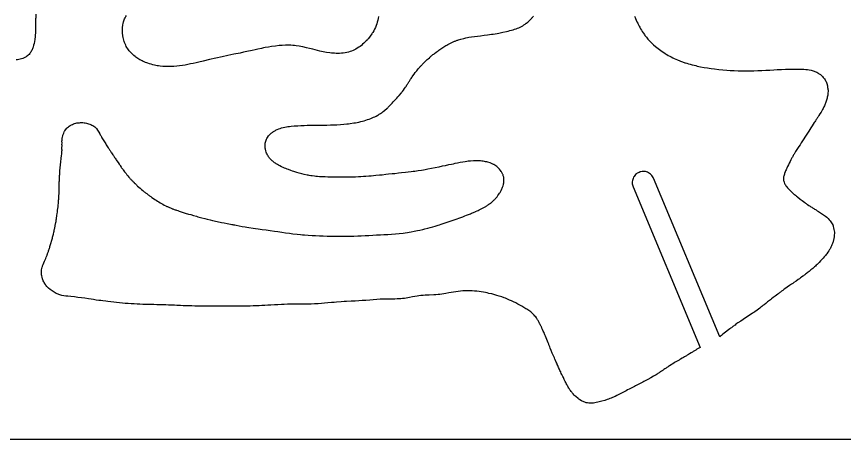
# Model space of a CAD drawing. Extents: x 0 to 1525, y 0 to 1525.
# Drawn here: x 625.7 to 992.9, y 0 to 187.3 of the extents above; entities that cross this region are included whole.
import ezdxf

# ---------------------------------------------------------------- set-up
doc = ezdxf.new("R2010")
doc.units = 0
doc.header["$MEASUREMENT"] = 0

msp = doc.modelspace()

# ---------------------------------------------------------------- linework, layer by layer
msp.add_lwpolyline([(0, 0), (0, 1525), (1525, 1525), (1525, 0), (0, 0)], close=True)
for points in [[(634.28, 188.38), (634.16, 186.79), (634.13, 186.29), (634.13, 185.8), (634.15, 184.81), (634.13, 184.31), (634.09, 183.82), (634.04, 183.33), (634.02, 182.83), (634.04, 181.43), (634.04, 180.72), (634.02, 180.03), (633.98, 179.3), (633.92, 178.57), (633.76, 177.12), (633.63, 176.29), (633.45, 175.46), (633.24, 174.63), (633, 173.82), (632.87, 173.43), (632.73, 173.06), (632.57, 172.69), (632.39, 172.32), (632.19, 171.97), (631.98, 171.62), (631.76, 171.29), (631.52, 170.96), (631.21, 170.59), (630.88, 170.24), (630.52, 169.91), (630.14, 169.61), (629.88, 169.44), (629.62, 169.29), (629.08, 169.01), (628.51, 168.78), (627.93, 168.59), (627.34, 168.43), (626.75, 168.3), (626.14, 168.2), (625.53, 168.14)], [(899.81, 187.55), (900.03, 186.99), (900.27, 186.43), (900.57, 185.74), (900.86, 185.05), (901.2, 184.37), (901.37, 184.03), (901.53, 183.69), (901.66, 183.41), (901.81, 183.15), (902.12, 182.62), (902.48, 181.98), (902.85, 181.34), (903.04, 181.02), (903.24, 180.7), (903.66, 180.08), (904.17, 179.33), (904.44, 178.97), (904.73, 178.61), (905.05, 178.21), (905.37, 177.8), (905.68, 177.39), (906.02, 177), (906.4, 176.61), (906.78, 176.25), (907.17, 175.88), (907.54, 175.49), (907.9, 175.12), (908.28, 174.78), (909.05, 174.1), (909.64, 173.61), (910.24, 173.14), (910.84, 172.69), (911.44, 172.24), (913.44, 170.91), (913.76, 170.72), (914.09, 170.53), (914.74, 170.15), (915.39, 169.79), (916.04, 169.45), (916.73, 169.1), (917.43, 168.77), (918.13, 168.46), (918.83, 168.15), (919.17, 168), (919.53, 167.87), (920.23, 167.6), (920.63, 167.44), (921.03, 167.3), (921.44, 167.16), (921.84, 167.02), (922.13, 166.91), (922.43, 166.82), (923.04, 166.64), (923.73, 166.43), (924.43, 166.22), (925.33, 165.99), (926.24, 165.77), (926.93, 165.6), (927.63, 165.43), (929.13, 165.13), (930.63, 164.85), (932.13, 164.6), (932.98, 164.46), (933.83, 164.32), (935.33, 164.12), (937.13, 163.91), (938.93, 163.72), (940.73, 163.57), (942.23, 163.47), (944.03, 163.38), (945.83, 163.32), (947.63, 163.29), (949.13, 163.28), (950.93, 163.3), (952.73, 163.33), (954.53, 163.39), (956.33, 163.46), (958.03, 163.55), (959.83, 163.64), (961.63, 163.75), (963.13, 163.83), (964.93, 163.93), (966.73, 164.01), (968.53, 164.07), (970.33, 164.11), (972.13, 164.11), (973.03, 164.1), (973.93, 164.07), (974.84, 164.02), (975.73, 163.95), (976.49, 163.86), (977.23, 163.74), (978.14, 163.55), (978.59, 163.44), (979.03, 163.31), (979.44, 163.16), (979.85, 163), (980.64, 162.64), (981.06, 162.42), (981.45, 162.17), (982.23, 161.64), (982.59, 161.37), (982.92, 161.06), (983.23, 160.74), (983.54, 160.41), (983.83, 160.06), (984.09, 159.69), (984.33, 159.32), (984.56, 158.93), (984.77, 158.52), (984.94, 158.1), (985.23, 157.23), (985.3, 157), (985.34, 156.78), (985.42, 156.33), (985.47, 155.88), (985.54, 155.42), (985.59, 155.11), (985.62, 154.81), (985.62, 154.5), (985.62, 154.19), (985.58, 153.58), (985.53, 152.96), (985.49, 152.5), (985.41, 152.05), (985.31, 151.61), (985.19, 151.17), (984.97, 150.3), (984.84, 149.86), (984.69, 149.46), (984.52, 149.05), (984.36, 148.63), (984.19, 148.21), (984, 147.8), (983.82, 147.41), (983.63, 147), (983.44, 146.61), (983.22, 146.23), (983.04, 145.92), (982.87, 145.6), (982.71, 145.29), (982.52, 144.98), (982.06, 144.26), (981.62, 143.53), (981.43, 143.23), (981.22, 142.94), (981.01, 142.65), (980.82, 142.34), (980.63, 142.04), (980.42, 141.74), (980.21, 141.45), (980.02, 141.15), (979.78, 140.77), (979.54, 140.4), (979.03, 139.67), (978.55, 138.89), (978.06, 138.12), (977.56, 137.35), (977.06, 136.57), (975.91, 134.76), (975.41, 133.97), (974.91, 133.18), (974.3, 132.27), (973.71, 131.35), (973.21, 130.57), (972.71, 129.8), (972.13, 128.9), (971.53, 128.01), (971.22, 127.51), (970.92, 127), (970.54, 126.36), (970.35, 126.03), (970.15, 125.72), (969.96, 125.41), (969.8, 125.08), (969.64, 124.76), (969.45, 124.45), (969.27, 124.15), (969.11, 123.84), (968.81, 123.2), (968.42, 122.41), (968.04, 121.62), (967.69, 120.94), (967.52, 120.59), (967.37, 120.24), (967.18, 119.82), (966.99, 119.41), (966.8, 118.98), (966.64, 118.56), (966.38, 117.84), (966.25, 117.47), (966.14, 117.12), (966.04, 116.7), (965.94, 116.27), (965.88, 115.84), (965.87, 115.63), (965.87, 115.42), (965.9, 115.08), (965.94, 114.73), (966.01, 114.38), (966.13, 114.05), (966.39, 113.38), (966.53, 113.05), (966.7, 112.74), (966.92, 112.42), (967.15, 112.12), (967.63, 111.52), (967.94, 111.16), (968.27, 110.81), (968.95, 110.16), (969.43, 109.69), (969.67, 109.47), (969.93, 109.25), (970.23, 109), (970.52, 108.73), (970.82, 108.47), (971.13, 108.22), (971.59, 107.84), (972.05, 107.46), (973.23, 106.51), (974.15, 105.81), (974.74, 105.36), (975.34, 104.94), (975.64, 104.73), (975.94, 104.51), (976.23, 104.3), (976.54, 104.09), (977.15, 103.7), (977.74, 103.28), (978.06, 103.06), (978.39, 102.87), (978.72, 102.67), (979.04, 102.47), (979.36, 102.26), (979.69, 102.06), (980.02, 101.87), (980.34, 101.66), (980.88, 101.32), (981.43, 100.98), (982.74, 100.15), (983.64, 99.53), (984.09, 99.2), (984.52, 98.87), (985.09, 98.4), (985.37, 98.15), (985.64, 97.89), (986.14, 97.35), (986.63, 96.8), (986.94, 96.38), (987.22, 95.95), (987.47, 95.51), (987.72, 95.06), (987.8, 94.89), (987.87, 94.72), (987.97, 94.38), (988.13, 93.67), (988.27, 93.07), (988.37, 92.47), (988.43, 91.87), (988.44, 91.25), (988.41, 90.63), (988.34, 90.01), (988.17, 88.78), (988.11, 88.47), (988.03, 88.18), (987.93, 87.88), (987.85, 87.58), (987.75, 87.21), (987.61, 86.86), (987.47, 86.52), (987.34, 86.15), (987.21, 85.8), (987.07, 85.46), (986.9, 85.13), (986.72, 84.8), (986.52, 84.48), (986.34, 84.14), (986.15, 83.81), (985.94, 83.49), (985.52, 82.89), (985.12, 82.27), (984.84, 81.9), (984.54, 81.55), (983.93, 80.85), (983.44, 80.28), (982.94, 79.72), (982.34, 79.07), (981.74, 78.42), (981.43, 78.09), (981.09, 77.79), (980.76, 77.49), (980.43, 77.18), (980.05, 76.82), (979.65, 76.47), (978.85, 75.78), (978.06, 75.1), (977.25, 74.45), (976.44, 73.81), (976.04, 73.49), (975.63, 73.19), (975.32, 72.97), (975.03, 72.74), (974.73, 72.51), (974.43, 72.29), (973.93, 71.94), (973.44, 71.58), (972.94, 71.21), (972.44, 70.86), (971.44, 70.17), (970.44, 69.48), (969.96, 69.15), (969.48, 68.81), (968.53, 68.13), (966.52, 66.75), (966.02, 66.39), (965.53, 66.03), (965.04, 65.66), (964.54, 65.31), (964.24, 65.09), (963.94, 64.86), (963.65, 64.63), (963.34, 64.41), (962.74, 63.96), (962.15, 63.49), (961.34, 62.85), (960.53, 62.23), (960.1, 61.9), (959.68, 61.57), (958.85, 60.9), (958.04, 60.27), (957.23, 59.64), (956.75, 59.28), (956.28, 58.91), (955.81, 58.54), (955.33, 58.19), (954.73, 57.74), (954.13, 57.29), (953.14, 56.58), (952.65, 56.23), (952.14, 55.89), (951.14, 55.22), (949.93, 54.42), (947.93, 53.11), (946.93, 52.46), (945.64, 51.6), (945.21, 51.3), (944.79, 51), (944.37, 50.69), (943.94, 50.4), (943.63, 50.19), (943.34, 49.96), (943.05, 49.73), (942.74, 49.51), (942.44, 49.29), (942.14, 49.06), (941.55, 48.6), (940.15, 47.48), (939.58, 47.02), (939.02, 46.57), (938.67, 46.28), (938.33, 45.97), (937.98, 45.68), (937.62, 45.4), (908.24, 115.69), (908.05, 116.1), (907.82, 116.48), (907.54, 116.87), (907.23, 117.23), (906.86, 117.56), (906.47, 117.86), (906.03, 118.13), (905.57, 118.34), (905.09, 118.51), (904.6, 118.63), (904.11, 118.7), (903.61, 118.71), (903.13, 118.68), (902.66, 118.6), (902.23, 118.49), (901.8, 118.33), (901.4, 118.14), (901.01, 117.91), (900.62, 117.63), (900.27, 117.31), (899.93, 116.95), (899.63, 116.55), (899.37, 116.12), (899.15, 115.66), (898.98, 115.18), (898.86, 114.69), (898.8, 114.19), (898.78, 113.7), (898.81, 113.22), (898.89, 112.75), (899.01, 112.31), (899.16, 111.89), (928.89, 40.78), (928.89, 40.78), (928.6, 40.61), (928.32, 40.43), (928.03, 40.25), (927.74, 40.08), (927.46, 39.92), (927.2, 39.74), (926.93, 39.56), (926.64, 39.4), (926.36, 39.24), (926.09, 39.07), (925.82, 38.89), (925.55, 38.72), (924.89, 38.33), (924.24, 37.93), (923.68, 37.61), (923.4, 37.45), (923.14, 37.27), (922.87, 37.1), (922.59, 36.94), (922.31, 36.79), (922.03, 36.62), (921.48, 36.29), (920.92, 35.97), (920.23, 35.57), (919.88, 35.38), (919.54, 35.17), (918.99, 34.84), (918.44, 34.52), (917.88, 34.2), (917.33, 33.88), (916.78, 33.55), (916.23, 33.21), (915.57, 32.8), (915.25, 32.59), (914.93, 32.36), (914.66, 32.18), (914.38, 32.01), (914.1, 31.84), (913.83, 31.64), (913.57, 31.43), (913.3, 31.25), (912.73, 30.91), (912.48, 30.73), (912.24, 30.53), (911.99, 30.35), (911.73, 30.19), (911.39, 29.99), (911.07, 29.76), (910.76, 29.53), (910.43, 29.33), (910.14, 29.16), (909.87, 28.98), (909.33, 28.62), (908.22, 27.96), (907.04, 27.28), (905.73, 26.56), (905.14, 26.24), (904.54, 25.93), (903.99, 25.64), (903.44, 25.35), (902.24, 24.75), (900.84, 24.05), (900.28, 23.78), (899.73, 23.49), (899.14, 23.18), (898.54, 22.88), (897.43, 22.31), (896.73, 21.93), (896.04, 21.56), (894.84, 20.93), (893.74, 20.34), (892.54, 19.74), (891.89, 19.4), (891.23, 19.08), (890.03, 18.56), (889.43, 18.3), (888.83, 18.07), (888.23, 17.84), (887.63, 17.62), (886.63, 17.3), (885.34, 16.92), (884.13, 16.61), (883.49, 16.46), (882.83, 16.33), (882.19, 16.21), (881.53, 16.12), (880.89, 16.06), (880.23, 16.04), (879.91, 16.05), (879.58, 16.07), (878.93, 16.14), (878.63, 16.2), (878.32, 16.27), (877.73, 16.47), (877.35, 16.61), (876.97, 16.77), (876.6, 16.95), (876.24, 17.15), (875.47, 17.61), (875.09, 17.86), (874.73, 18.13), (873.73, 18.96), (873.36, 19.3), (873.01, 19.67), (872.57, 20.16), (872.13, 20.65), (871.92, 20.91), (871.73, 21.17), (871.35, 21.69), (871.16, 21.96), (871, 22.23), (870.83, 22.51), (870.65, 22.78), (870.4, 23.16), (870.18, 23.55), (869.97, 23.95), (869.74, 24.35), (869.49, 24.8), (869.26, 25.26), (869.04, 25.73), (868.8, 26.18), (868.59, 26.59), (868.4, 27.01), (868.22, 27.43), (868.02, 27.84), (867.55, 28.77), (867.33, 29.24), (867.14, 29.73), (867.05, 29.95), (866.96, 30.15), (866.74, 30.55), (866.52, 30.95), (866.41, 31.16), (866.33, 31.37), (866.14, 31.85), (865.94, 32.32), (865.73, 32.79), (865.54, 33.26), (865.44, 33.5), (865.32, 33.74), (865.08, 34.2), (864.83, 34.66), (864.73, 34.9), (864.63, 35.15), (864.54, 35.4), (864.44, 35.63), (864.23, 36.1), (863.73, 37.3), (863.33, 38.25), (862.83, 39.45), (862.43, 40.41), (862.19, 41.01), (861.93, 41.61), (861.81, 41.91), (861.73, 42.22), (861.66, 42.52), (861.54, 42.82), (861.23, 43.54), (860.94, 44.26), (860.34, 45.69), (860.03, 46.4), (859.88, 46.75), (859.74, 47.11), (859.66, 47.33), (859.56, 47.54), (859.33, 47.94), (859.11, 48.34), (859.02, 48.55), (858.93, 48.76), (858.84, 49), (858.73, 49.24), (858.63, 49.47), (858.54, 49.71), (858.48, 49.87), (858.41, 50.01), (858.23, 50.29), (858.06, 50.58), (857.99, 50.72), (857.93, 50.88), (857.84, 51.14), (857.72, 51.37), (857.46, 51.83), (857.16, 52.4), (857, 52.68), (856.83, 52.95), (856.26, 53.82), (855.96, 54.24), (855.64, 54.65), (855.3, 55.03), (854.95, 55.4), (854.23, 56.11), (854.04, 56.29), (853.83, 56.46), (853.4, 56.76), (852.96, 57.05), (852.53, 57.36), (852.1, 57.66), (851.65, 57.93), (850.74, 58.47), (849.84, 58.99), (848.94, 59.5), (848.04, 59.98), (847.13, 60.45), (846.18, 60.91), (845.23, 61.36), (844.33, 61.77), (843.73, 62.03), (843.13, 62.28), (842.53, 62.52), (841.93, 62.75), (840.93, 63.11), (840.33, 63.32), (839.73, 63.52), (838.73, 63.83), (837.44, 64.19), (836.44, 64.44), (835.23, 64.72), (834.44, 64.89), (833.64, 65.04), (832.74, 65.21), (831.84, 65.36), (830.84, 65.5), (829.83, 65.63), (828.79, 65.74), (827.73, 65.81), (826.74, 65.85), (825.73, 65.85), (824.68, 65.82), (823.63, 65.76), (822.58, 65.67), (821.53, 65.55), (820.53, 65.42), (819.53, 65.26), (818.48, 65.08), (817.44, 64.88), (816.14, 64.65), (815.24, 64.49), (814.34, 64.35), (813.49, 64.24), (812.63, 64.15), (811.69, 64.07), (810.73, 64.02), (808.73, 63.95), (806.93, 63.88), (805.98, 63.82), (805.03, 63.74), (804.18, 63.64), (803.33, 63.51), (802.28, 63.32), (801.24, 63.11), (799.94, 62.86), (799.19, 62.71), (798.44, 62.59), (797.69, 62.48), (796.93, 62.4), (796.14, 62.32), (795.33, 62.27), (794.44, 62.22), (793.53, 62.19), (792.03, 62.16), (790.43, 62.15), (788.83, 62.13), (787.03, 62.07), (785.53, 61.99), (783.93, 61.88), (782.43, 61.76), (780.63, 61.62), (779.03, 61.5), (777.53, 61.4), (775.93, 61.31), (774.13, 61.22), (772.03, 61.12), (771.03, 61.06), (769.73, 60.97), (767.63, 60.81), (766.63, 60.72), (765.33, 60.61), (763.83, 60.48), (762.23, 60.35), (760.93, 60.25), (759.43, 60.14), (757.83, 60.05), (756.33, 59.99), (755.03, 59.95), (753.43, 59.93), (751.93, 59.92), (750.33, 59.92), (749.03, 59.92), (747.53, 59.9), (745.93, 59.87), (744.33, 59.81), (743.13, 59.76), (741.53, 59.68), (740.03, 59.59), (738.43, 59.5), (737.13, 59.43), (735.83, 59.35), (734.53, 59.29), (733.23, 59.23), (731.93, 59.18), (730.63, 59.14), (729.33, 59.11), (728.03, 59.08), (726.83, 59.06), (725.53, 59.05), (724.23, 59.04), (722.93, 59.03), (721.63, 59.03), (720.33, 59.03), (719.03, 59.04), (717.73, 59.04), (716.43, 59.05), (715.13, 59.06), (713.83, 59.06), (712.53, 59.07), (711.23, 59.07), (709.93, 59.08), (708.63, 59.08), (707.33, 59.08), (706.03, 59.09), (704.73, 59.1), (703.43, 59.12), (702.13, 59.15), (700.83, 59.19), (699.53, 59.24), (698.33, 59.29), (696.73, 59.36), (695.73, 59.41), (694.43, 59.47), (693.13, 59.52), (691.83, 59.57), (690.53, 59.61), (689.23, 59.65), (687.93, 59.68), (686.63, 59.71), (685.63, 59.74), (684.33, 59.77), (683.03, 59.8), (681.73, 59.84), (680.43, 59.89), (679.13, 59.94), (677.83, 60.01), (676.53, 60.09), (675.23, 60.18), (673.93, 60.28), (672.63, 60.39), (671.33, 60.5), (670.04, 60.63), (668.83, 60.77), (667.53, 60.91), (666.23, 61.07), (665.23, 61.2), (663.93, 61.37), (663.03, 61.49), (662.13, 61.62), (661.04, 61.77), (659.83, 61.96), (658.74, 62.12), (657.53, 62.3), (655.94, 62.54), (654.43, 62.75), (652.93, 62.95), (651.33, 63.13), (649.74, 63.28), (648.44, 63.4), (647.53, 63.5), (646.64, 63.63), (645.78, 63.79), (645.35, 63.9), (644.93, 64.02), (644.5, 64.17), (644.07, 64.34), (643.65, 64.52), (643.24, 64.71), (642.77, 64.96), (642.32, 65.21), (641.87, 65.49), (641.44, 65.78), (641.02, 66.09), (640.62, 66.41), (639.83, 67.07), (639.45, 67.42), (639.28, 67.61), (639.11, 67.8), (638.7, 68.31), (638.49, 68.57), (638.31, 68.84), (637.91, 69.53), (637.72, 69.88), (637.55, 70.23), (637.38, 70.65), (637.24, 71.09), (637.02, 71.96), (636.9, 72.47), (636.81, 72.99), (636.74, 73.51), (636.72, 74.04), (636.74, 74.56), (636.79, 75.07), (636.9, 75.7), (637.07, 76.31), (637.15, 76.63), (637.23, 76.94), (637.32, 77.25), (637.43, 77.55), (637.74, 78.27), (638.03, 79), (638.17, 79.31), (638.33, 79.6), (638.5, 79.89), (638.64, 80.2), (638.88, 80.81), (639.14, 81.41), (639.24, 81.65), (639.3, 81.9), (639.36, 82.14), (639.43, 82.39), (639.55, 82.69), (639.69, 83), (639.82, 83.3), (639.87, 83.46), (639.9, 83.62), (640, 83.99), (640.13, 84.35), (640.27, 84.71), (640.38, 85.08), (640.49, 85.52), (640.63, 85.95), (640.77, 86.39), (640.9, 86.83), (641.3, 88.32), (641.43, 88.76), (641.56, 89.19), (641.69, 89.63), (641.8, 90.07), (642, 90.95), (642.24, 91.82), (642.33, 92.2), (642.42, 92.58), (642.55, 93.34), (642.62, 93.66), (642.71, 93.97), (642.79, 94.29), (642.84, 94.61), (642.88, 95), (642.95, 95.38), (643.12, 96.14), (643.18, 96.52), (643.23, 96.91), (643.28, 97.29), (643.36, 97.67), (643.41, 97.92), (643.43, 98.19), (643.46, 98.45), (643.51, 98.71), (643.58, 99.02), (643.62, 99.34), (643.7, 99.99), (643.8, 100.76), (643.9, 101.53), (644.1, 103.07), (644.17, 103.84), (644.25, 104.61), (644.3, 105.06), (644.32, 105.52), (644.35, 105.97), (644.4, 106.42), (644.44, 106.74), (644.44, 107.06), (644.42, 107.71), (644.44, 108.04), (644.49, 108.36), (644.53, 108.68), (644.54, 108.84), (644.54, 109.01), (644.53, 109.33), (644.54, 109.65), (644.54, 109.98), (644.53, 110.3), (644.52, 110.5), (644.53, 110.7), (644.57, 111.08), (644.62, 111.47), (644.64, 111.66), (644.64, 111.86), (644.63, 112.31), (644.64, 112.77), (644.64, 113.22), (644.63, 113.67), (644.63, 114.13), (644.66, 114.59), (644.74, 115.49), (644.74, 115.88), (644.72, 116.27), (644.72, 116.66), (644.74, 116.85), (644.77, 117.03), (644.81, 117.25), (644.83, 117.48), (644.83, 117.94), (644.82, 118.4), (644.84, 118.62), (644.87, 118.84), (644.91, 119.1), (644.92, 119.36), (644.93, 119.62), (644.97, 119.88), (645.02, 120.2), (645.03, 120.53), (645.05, 120.86), (645.1, 121.18), (645.14, 121.43), (645.15, 121.69), (645.15, 121.95), (645.19, 122.21), (645.25, 122.52), (645.29, 122.84), (645.32, 123.16), (645.36, 123.48), (645.44, 124), (645.5, 124.52), (645.62, 125.8), (645.71, 126.31), (645.74, 126.57), (645.74, 126.83), (645.73, 127), (645.73, 127.16), (645.78, 127.48), (645.83, 127.8), (645.85, 127.96), (645.85, 128.13), (645.83, 128.65), (645.83, 129.17), (645.84, 130.21), (645.83, 130.73), (645.84, 131.25), (645.84, 131.58), (645.82, 131.9), (645.82, 132.23), (645.84, 132.39), (645.87, 132.54), (645.9, 132.7), (645.92, 132.86), (645.93, 133.19), (645.95, 133.52), (645.97, 133.68), (646, 133.84), (646.16, 134.47), (646.24, 134.78), (646.34, 135.09), (646.58, 135.7), (646.84, 136.3), (646.95, 136.51), (647.06, 136.71), (647.33, 137.09), (647.91, 137.83), (648.08, 138.02), (648.26, 138.21), (648.66, 138.55), (649.09, 138.85), (649.53, 139.12), (649.99, 139.36), (650.46, 139.58), (650.94, 139.78), (651.44, 139.94), (651.95, 140.08), (652.48, 140.19), (653, 140.28), (653.53, 140.33), (654.06, 140.36), (654.59, 140.36), (655.11, 140.34), (655.63, 140.29), (656.14, 140.22), (656.64, 140.12), (657.14, 140.01), (657.64, 139.88), (658.13, 139.71), (658.62, 139.52), (659.09, 139.3), (659.55, 139.05), (659.99, 138.77), (660.4, 138.45), (660.78, 138.08), (661.11, 137.68), (661.65, 136.96), (661.9, 136.59), (662.14, 136.2), (662.6, 135.4), (662.83, 135), (663.05, 134.59), (663.3, 134.12), (663.57, 133.66), (664.11, 132.74), (664.65, 131.84), (665.21, 130.96), (665.48, 130.53), (665.75, 130.09), (666.02, 129.65), (666.32, 129.23), (666.54, 128.92), (666.73, 128.6), (666.93, 128.28), (667.15, 127.97), (667.33, 127.71), (667.5, 127.43), (667.66, 127.16), (667.85, 126.9), (668.15, 126.47), (668.45, 126.04), (668.63, 125.78), (668.8, 125.5), (668.96, 125.23), (669.15, 124.97), (669.42, 124.6), (669.66, 124.22), (669.9, 123.83), (670.15, 123.46), (670.68, 122.69), (671.22, 121.93), (671.43, 121.62), (671.64, 121.3), (672.04, 120.67), (672.28, 120.34), (672.54, 120.03), (672.79, 119.71), (673.02, 119.38), (673.31, 118.97), (673.62, 118.56), (674.25, 117.75), (674.64, 117.25), (675.05, 116.76), (675.48, 116.25), (675.91, 115.75), (676.12, 115.51), (676.33, 115.29), (676.55, 115.07), (676.75, 114.83), (676.97, 114.59), (677.21, 114.37), (677.45, 114.15), (677.66, 113.91), (677.78, 113.76), (677.92, 113.62), (678.23, 113.35), (678.54, 113.09), (678.69, 112.96), (678.82, 112.81), (679.07, 112.53), (679.35, 112.27), (679.94, 111.78), (680.53, 111.26), (681.13, 110.75), (681.73, 110.25), (682.33, 109.74), (682.6, 109.52), (682.87, 109.32), (683.43, 108.92), (683.74, 108.69), (684.03, 108.43), (684.33, 108.19), (684.65, 107.98), (684.93, 107.8), (685.2, 107.59), (685.47, 107.38), (685.74, 107.19), (686.39, 106.75), (687.04, 106.3), (687.59, 105.94), (688.14, 105.59), (688.79, 105.19), (689.45, 104.81), (690.54, 104.18), (691.19, 103.84), (691.84, 103.5), (692.11, 103.37), (692.39, 103.25), (692.66, 103.13), (692.94, 103), (693.25, 102.84), (693.58, 102.71), (693.91, 102.59), (694.24, 102.44), (694.5, 102.32), (694.78, 102.22), (695.06, 102.13), (695.34, 102.02), (695.66, 101.89), (695.98, 101.77), (696.31, 101.66), (696.64, 101.54), (697.19, 101.35), (697.74, 101.17), (699.13, 100.73), (700.53, 100.3), (701.94, 99.87), (702.94, 99.58), (704.23, 99.21), (705.44, 98.86), (706.09, 98.68), (706.74, 98.51), (707.28, 98.36), (707.83, 98.21), (709.13, 97.88), (710.23, 97.6), (711.53, 97.28), (712.63, 97.02), (713.28, 96.87), (713.94, 96.73), (714.63, 96.57), (715.33, 96.42), (715.98, 96.29), (716.64, 96.16), (717.74, 95.94), (719.14, 95.66), (719.83, 95.52), (720.53, 95.39), (721.23, 95.25), (721.58, 95.18), (721.93, 95.12), (722.49, 95.01), (723.03, 94.9), (724.43, 94.65), (725.83, 94.4), (727.13, 94.17), (727.88, 94.04), (728.64, 93.92), (730.64, 93.6), (731.63, 93.46), (732.83, 93.29), (734.63, 93.05), (736.44, 92.81), (738.24, 92.57), (740.14, 92.31), (741.63, 92.09), (743.34, 91.83), (744.93, 91.6), (746.73, 91.34), (748.24, 91.14), (750.13, 90.92), (751.64, 90.77), (752.53, 90.69), (753.44, 90.61), (755.03, 90.49), (756.83, 90.38), (758.33, 90.31), (760.13, 90.22), (761.73, 90.17), (763.53, 90.11), (765.13, 90.08), (766.93, 90.05), (768.43, 90.04), (770.23, 90.04), (771.83, 90.05), (773.63, 90.08), (775.23, 90.12), (777.03, 90.18), (778.53, 90.24), (780.33, 90.33), (781.93, 90.41), (783.73, 90.5), (785.33, 90.59), (787.13, 90.68), (788.63, 90.76), (790.43, 90.86), (792.03, 90.95), (793.83, 91.08), (795.43, 91.22), (797.23, 91.42), (798.13, 91.54), (799.03, 91.67), (799.89, 91.8), (800.74, 91.96), (802.04, 92.2), (803.54, 92.52), (804.63, 92.76), (805.84, 93.05), (806.84, 93.3), (808.13, 93.64), (809.13, 93.92), (810.34, 94.25), (811.34, 94.54), (812.63, 94.92), (813.34, 95.14), (814.04, 95.37), (815.83, 95.92), (816.74, 96.23), (818.03, 96.65), (818.94, 96.97), (820.23, 97.41), (821.08, 97.72), (821.93, 98.03), (822.78, 98.34), (823.63, 98.66), (824.48, 98.99), (825.33, 99.32), (825.76, 99.48), (826.18, 99.66), (827.03, 100), (827.46, 100.17), (827.88, 100.35), (828.3, 100.54), (828.73, 100.7), (829.04, 100.83), (829.33, 100.96), (829.93, 101.23), (830.39, 101.43), (830.84, 101.65), (832.03, 102.25), (833.23, 102.88), (833.51, 103.04), (833.77, 103.22), (834.05, 103.4), (834.33, 103.55), (834.49, 103.64), (834.64, 103.74), (834.94, 103.97), (835.24, 104.2), (835.54, 104.4), (835.87, 104.61), (836.19, 104.84), (836.48, 105.09), (836.75, 105.37), (836.93, 105.56), (837.13, 105.73), (837.54, 106.08), (837.77, 106.31), (837.99, 106.55), (838.41, 107.05), (838.83, 107.55), (839.03, 107.8), (839.22, 108.06), (839.59, 108.59), (839.96, 109.12), (840.14, 109.4), (840.29, 109.7), (840.44, 110.01), (840.61, 110.3), (840.71, 110.46), (840.8, 110.64), (840.94, 111), (841.08, 111.37), (841.24, 111.73), (841.37, 112.04), (841.47, 112.36), (841.64, 112.99), (841.71, 113.31), (841.76, 113.63), (841.82, 114.28), (841.84, 115.05), (841.81, 115.83), (841.76, 116.14), (841.67, 116.45), (841.58, 116.77), (841.51, 117.09), (841.48, 117.25), (841.42, 117.41), (841.27, 117.71), (841.09, 118), (840.93, 118.29), (840.81, 118.52), (840.66, 118.75), (840.35, 119.18), (839.96, 119.68), (839.75, 119.92), (839.53, 120.15), (839.14, 120.51), (838.73, 120.86), (838.29, 121.18), (837.84, 121.45), (837.4, 121.73), (837.18, 121.86), (836.94, 121.97), (836.64, 122.09), (836.34, 122.23), (836.04, 122.37), (835.74, 122.49), (834.75, 122.8), (834.24, 122.94), (833.74, 123.05), (833.24, 123.15), (832.73, 123.23), (832.09, 123.31), (831.43, 123.38), (830.39, 123.43), (829.33, 123.44), (828.33, 123.41), (827.03, 123.32), (826.03, 123.21), (825.38, 123.13), (824.73, 123.03), (823.64, 122.86), (822.43, 122.64), (821.34, 122.43), (820.13, 122.18), (819.33, 122.02), (818.54, 121.86), (817.33, 121.6), (815.74, 121.26), (814.53, 121), (813.03, 120.68), (811.44, 120.35), (809.73, 120), (808.14, 119.7), (806.93, 119.48), (806.14, 119.34), (805.34, 119.21), (803.84, 118.97), (802.33, 118.76), (801.54, 118.65), (800.74, 118.55), (799.44, 118.39), (798.23, 118.24), (796.43, 118.04), (795.13, 117.91), (793.54, 117.74), (792.23, 117.61), (790.73, 117.45), (789.43, 117.32), (787.84, 117.15), (786.63, 117.02), (785.03, 116.87), (783.99, 116.77), (782.93, 116.67), (781.93, 116.59), (780.63, 116.49), (779.63, 116.43), (778.33, 116.35), (777.33, 116.31), (776.03, 116.26), (773.93, 116.21), (772.93, 116.19), (771.63, 116.18), (770.53, 116.17), (769.23, 116.17), (768.23, 116.18), (766.93, 116.18), (764.83, 116.21), (763.83, 116.23), (762.53, 116.28), (761.43, 116.33), (760.13, 116.41), (759.13, 116.5), (758.48, 116.56), (757.84, 116.63), (756.83, 116.75), (756.18, 116.85), (755.54, 116.96), (755.03, 117.04), (754.53, 117.13), (753.24, 117.41), (752.24, 117.65), (751.03, 117.97), (750.03, 118.26), (748.74, 118.67), (748.03, 118.91), (747.33, 119.16), (746.33, 119.52), (745.73, 119.76), (745.13, 119.99), (744.53, 120.23), (743.93, 120.49), (743.22, 120.82), (742.53, 121.17), (741.82, 121.53), (741.47, 121.73), (741.14, 121.95), (740.81, 122.17), (740.48, 122.38), (740.15, 122.6), (739.83, 122.83), (739.33, 123.25), (739.07, 123.46), (738.84, 123.69), (738.39, 124.17), (737.95, 124.65), (737.7, 124.95), (737.47, 125.26), (737.26, 125.59), (737.06, 125.93), (736.8, 126.39), (736.58, 126.85), (736.39, 127.33), (736.24, 127.83), (736.05, 128.6), (735.98, 128.98), (735.94, 129.38), (735.93, 129.84), (735.94, 130.3), (735.97, 130.76), (736.03, 131.21), (736.11, 131.66), (736.22, 132.1), (736.36, 132.54), (736.54, 132.96), (736.76, 133.37), (737, 133.77), (737.51, 134.54), (737.71, 134.79), (737.92, 135.01), (738.15, 135.23), (738.35, 135.46), (738.46, 135.59), (738.59, 135.7), (738.87, 135.89), (739.16, 136.07), (739.31, 136.17), (739.44, 136.28), (739.69, 136.47), (739.97, 136.63), (740.54, 136.93), (740.9, 137.12), (741.27, 137.3), (742.03, 137.6), (742.63, 137.81), (743.24, 138), (743.98, 138.19), (744.74, 138.36), (745.38, 138.49), (746.03, 138.59), (746.78, 138.69), (747.54, 138.77), (748.83, 138.89), (750.43, 139), (751.73, 139.07), (753.23, 139.12), (754.53, 139.16), (756.13, 139.19), (757.43, 139.21), (758.93, 139.22), (760.23, 139.24), (761.83, 139.25), (763.33, 139.27), (764.93, 139.31), (766.23, 139.35), (767.73, 139.41), (769.33, 139.51), (770.83, 139.63), (772.14, 139.76), (772.94, 139.85), (773.73, 139.95), (775.23, 140.19), (775.99, 140.32), (776.74, 140.47), (777.54, 140.63), (778.33, 140.81), (779.08, 141.01), (779.83, 141.21), (780.59, 141.44), (781.33, 141.68), (782.08, 141.94), (782.83, 142.21), (783.43, 142.46), (784.03, 142.72), (784.64, 142.99), (785.23, 143.29), (785.89, 143.65), (786.22, 143.84), (786.53, 144.04), (786.86, 144.25), (787.19, 144.45), (787.52, 144.66), (787.84, 144.89), (788.34, 145.29), (788.84, 145.69), (790.04, 146.71), (790.32, 146.98), (790.58, 147.26), (790.85, 147.54), (791.13, 147.81), (791.42, 148.08), (791.69, 148.37), (791.95, 148.66), (792.22, 148.94), (792.77, 149.51), (793.31, 150.09), (794.34, 151.21), (794.88, 151.79), (795.41, 152.39), (796.41, 153.57), (796.65, 153.87), (796.87, 154.18), (797.32, 154.8), (797.77, 155.43), (798.22, 156.07), (798.44, 156.38), (798.64, 156.71), (798.83, 157.03), (799.05, 157.35), (799.23, 157.62), (799.4, 157.9), (799.56, 158.18), (799.75, 158.44), (799.93, 158.71), (800.1, 158.99), (800.26, 159.27), (800.45, 159.54), (800.71, 159.9), (800.96, 160.29), (801.2, 160.67), (801.45, 161.05), (801.99, 161.79), (802.55, 162.51), (803.19, 163.33), (803.86, 164.12), (804.19, 164.53), (804.36, 164.73), (804.54, 164.91), (804.77, 165.15), (804.98, 165.4), (805.2, 165.65), (805.43, 165.88), (805.61, 166.06), (805.77, 166.26), (805.94, 166.46), (806.13, 166.63), (806.38, 166.84), (806.6, 167.07), (806.82, 167.31), (807.04, 167.54), (807.43, 167.9), (807.84, 168.25), (808.33, 168.69), (808.84, 169.12), (809.07, 169.33), (809.28, 169.55), (809.5, 169.76), (809.73, 169.98), (810.05, 170.23), (810.38, 170.47), (810.71, 170.7), (811.04, 170.95), (811.83, 171.58), (812.63, 172.2), (813.05, 172.51), (813.48, 172.79), (814.34, 173.37), (814.78, 173.66), (815.23, 173.94), (816.13, 174.48), (816.58, 174.74), (817.03, 174.99), (817.3, 175.15), (817.58, 175.29), (818.14, 175.57), (818.73, 175.86), (819.34, 176.12), (819.93, 176.38), (820.23, 176.51), (820.54, 176.62), (821.13, 176.84), (821.43, 176.95), (821.74, 177.05), (822.74, 177.35), (824.03, 177.68), (825.03, 177.91), (825.68, 178.03), (826.33, 178.15), (827.54, 178.35), (828.84, 178.53), (830.14, 178.7), (831.44, 178.86), (833.03, 179.05), (834.54, 179.25), (835.44, 179.36), (836.34, 179.49), (837.14, 179.61), (837.93, 179.73), (838.93, 179.9), (839.58, 180.01), (840.23, 180.13), (841.44, 180.37), (842.94, 180.71), (843.74, 180.9), (844.53, 181.1), (845.24, 181.31), (845.94, 181.53), (846.59, 181.73), (847.23, 181.95), (847.54, 182.06), (847.84, 182.18), (848.43, 182.42), (849.04, 182.69), (849.63, 182.98), (850.18, 183.3), (850.73, 183.62), (850.99, 183.79), (851.24, 183.99), (851.48, 184.18), (851.74, 184.35), (851.97, 184.49), (852.19, 184.65), (852.58, 184.99), (852.96, 185.37), (853.34, 185.74), (853.71, 186.09), (853.89, 186.28), (854.06, 186.47), (854.28, 186.72), (854.5, 186.97), (854.73, 187.22), (854.94, 187.47)], [(786.25, 187.37), (786.11, 186.54), (785.93, 185.71), (785.71, 184.9), (785.45, 184.1), (785.16, 183.32), (784.83, 182.55), (784.48, 181.79), (784.11, 181.05), (783.7, 180.33), (783.48, 179.98), (783.24, 179.63), (782.51, 178.63), (781.75, 177.63), (781.53, 177.35), (781.29, 177.08), (780.78, 176.56), (779.74, 175.55), (779.19, 175.05), (778.63, 174.59), (778.04, 174.15), (777.44, 173.73), (776.84, 173.34), (776.22, 172.97), (775.58, 172.64), (774.93, 172.33), (774.28, 172.06), (773.61, 171.81), (772.93, 171.61), (772.24, 171.43), (771.42, 171.28), (770.59, 171.16), (769.77, 171.07), (768.93, 171.03), (768.21, 171.02), (767.48, 171.03), (766.76, 171.06), (766.03, 171.11), (765.31, 171.18), (764.58, 171.26), (763.13, 171.48), (761.68, 171.75), (760.23, 172.06), (757.03, 172.85), (755.64, 173.2), (754.23, 173.54), (752.64, 173.89), (751.84, 174.05), (751.03, 174.2), (749.64, 174.41), (748.94, 174.49), (748.23, 174.56), (747.41, 174.61), (746.59, 174.64), (745.76, 174.65), (744.93, 174.64), (743.53, 174.59), (742.13, 174.48), (740.48, 174.29), (738.83, 174.07), (737.43, 173.83), (736.03, 173.57), (735.21, 173.42), (734.38, 173.25), (732.74, 172.89), (731.48, 172.62), (730.23, 172.35), (727.83, 171.81), (726.39, 171.5), (724.93, 171.2), (722.13, 170.62), (719.33, 170.03), (716.93, 169.53), (714.13, 168.93), (711.33, 168.3), (708.53, 167.64), (706.54, 167.16), (705.29, 166.88), (704.03, 166.61), (702.84, 166.34), (701.63, 166.1), (700.44, 165.88), (699.23, 165.69), (697.99, 165.52), (696.73, 165.37), (695.49, 165.27), (694.23, 165.2), (693.03, 165.18), (691.83, 165.2), (691.21, 165.23), (690.58, 165.28), (689.33, 165.4), (688.7, 165.48), (688.08, 165.59), (686.83, 165.83), (686.1, 165.99), (685.37, 166.19), (684.65, 166.42), (683.93, 166.65), (683.4, 166.83), (682.87, 167.02), (682.35, 167.23), (681.84, 167.48), (681.37, 167.72), (680.88, 167.96), (680.41, 168.21), (679.94, 168.47), (679.07, 169.04), (678.65, 169.34), (678.23, 169.66), (677.73, 170.06), (677.25, 170.47), (676.78, 170.91), (676.34, 171.37), (675.66, 172.18), (675.34, 172.6), (675.03, 173.03), (674.67, 173.57), (674.36, 174.14), (674.08, 174.72), (673.82, 175.32), (673.62, 175.85), (673.43, 176.37), (673.27, 176.91), (673.12, 177.45), (672.98, 178.13), (672.87, 178.81), (672.7, 180.16), (672.65, 180.73), (672.63, 181.29), (672.65, 181.86), (672.7, 182.42), (672.86, 183.7), (672.97, 184.34), (673.13, 184.97), (673.27, 185.46), (673.42, 185.93), (673.61, 186.4), (673.84, 186.84), (674.12, 187.32), (674.42, 187.8)]]:
    msp.add_lwpolyline(points)

doc.saveas('drawing.dxf')
